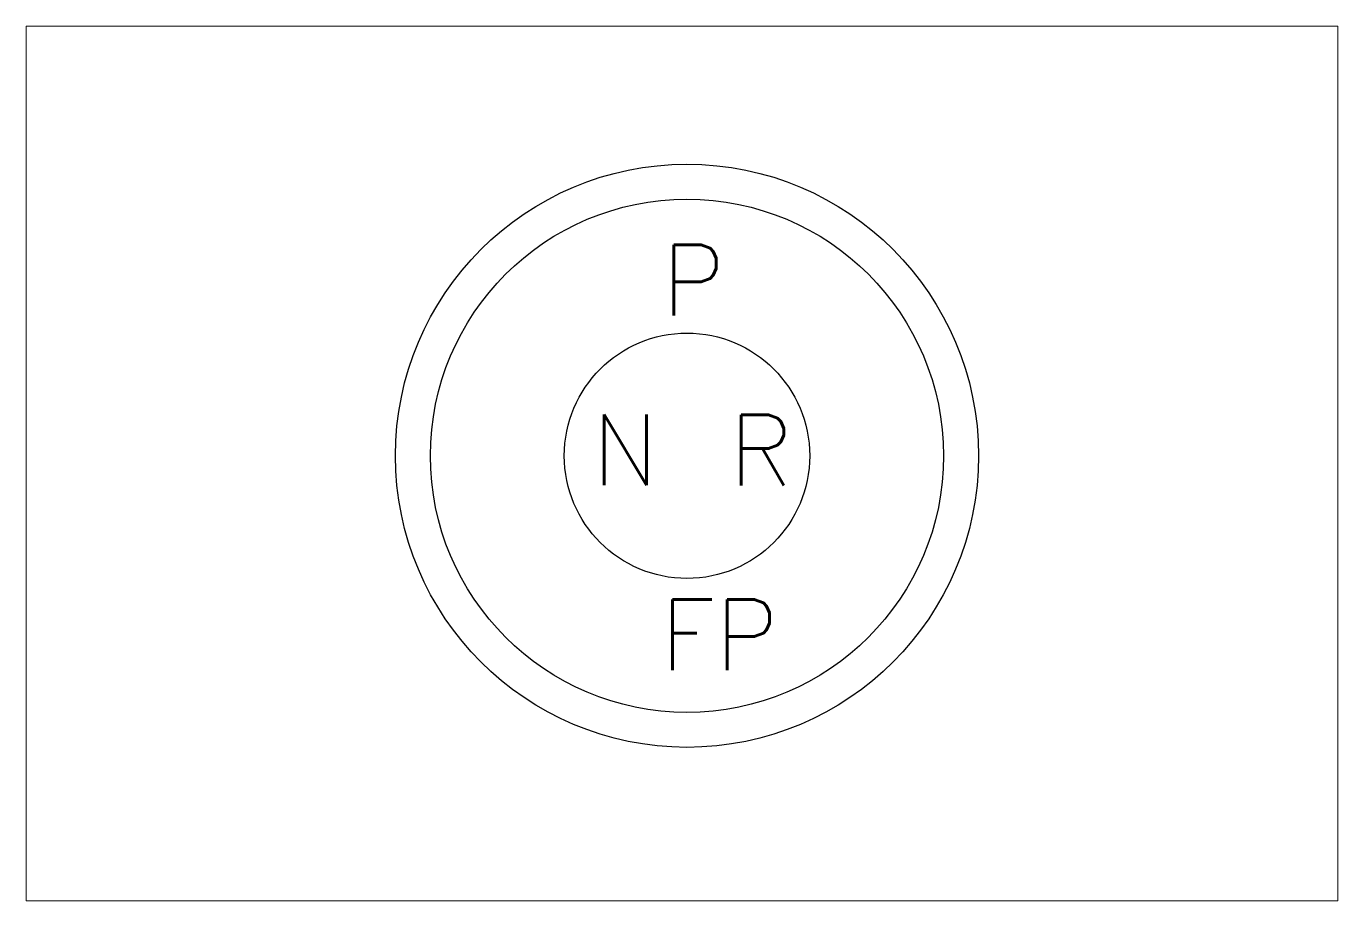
# Paper-space layout 'Layout1' of a CAD drawing. Extents: x 0 to 3, y 0 to 2.
# The model-space entities are those that its viewports show. They can reach past a viewport. Long polylines and large blocks are cut down to what shows.
import ezdxf

# ---------------------------------------------------------------- set-up
doc = ezdxf.new("R2010")
doc.units = 0
doc.header["$MEASUREMENT"] = 0
doc.layers.add('ILUMINACAO', color=1, linetype='CONTINUOUS')
doc.styles.add('ROMANS', font='ROMANS', dxfattribs={"height": 1.5})

msp = doc.modelspace()

# ---------------------------------------------------------------- linework, layer by layer
at = {"layer": 'ILUMINACAO'}
for radius in [0.3094, 0.2723, 0.1302]:
    msp.add_circle((0, 0), radius, dxfattribs=at)

# ---------------------------------------------------------------- texts
at = {"layer": 'ILUMINACAO', "style": 'ROMANS'}
for tag, p, s, flags in [('P', (-0.0268, 0.1488), '277.8', 5), ('R', (0.0448, -0.0316), ' ', 12), ('FP', (-0.0282, -0.2275), '.9', 5)]:
    msp.add_attdef(tag, p, s, height=0.075, dxfattribs=dict(at, flags=flags))
msp.add_attdef('N', (-0.1009, -0.0313), ' ', height=0.075, dxfattribs=at)

psp = doc.layouts.get("Layout1")

# ---------------------------------------------------------------- viewports
at = {"layer": 'ILUMINACAO'}
psp.add_viewport(center=(1.5, 1), size=(3, 2), view_center_point=(-0.0053, -0.0082), view_height=0.927989, dxfattribs=at)

doc.saveas('drawing.dxf')
